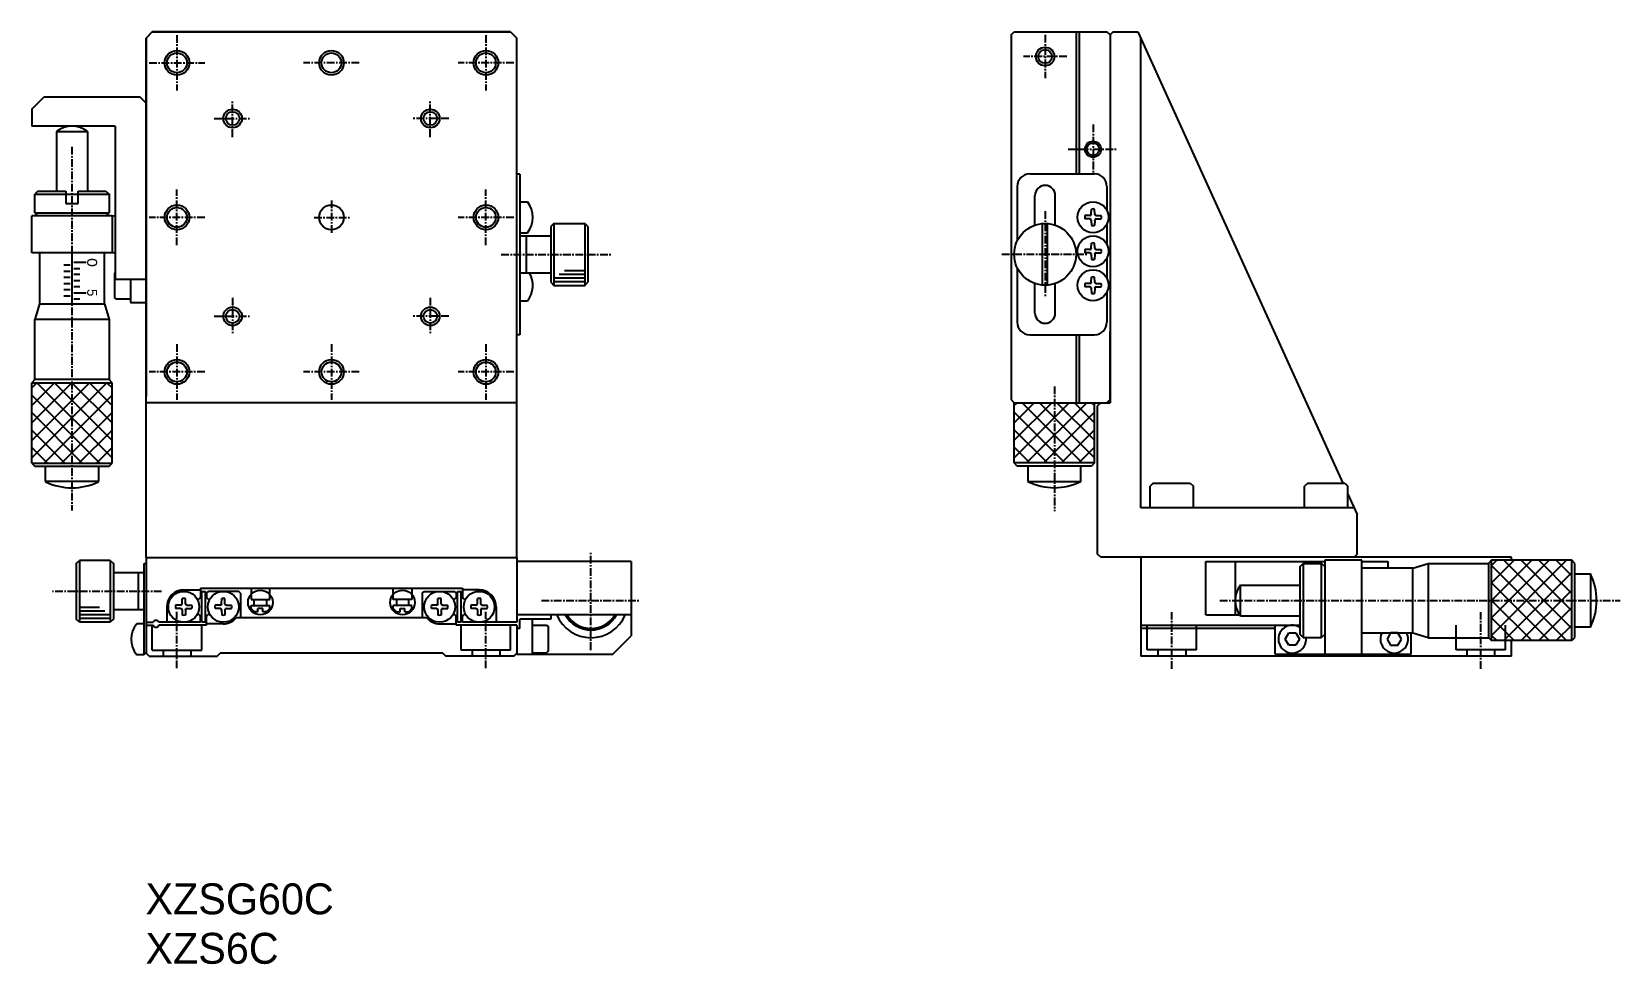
# Model space of a CAD drawing. Extents: x 151 to 408, y 48 to 199.
import ezdxf

# ---------------------------------------------------------------- set-up
doc = ezdxf.new("R2010")
doc.units = 0
doc.linetypes.add('CENTER', pattern=[2, 1.25, -0.25, 0.25, -0.25])
doc.layers.get('0').update_dxf_attribs({"linetype": 'CONTINUOUS'})
doc.layers.add('CENTER', color=1, linetype='CENTER')

msp = doc.modelspace()

# ---------------------------------------------------------------- linework, layer by layer
at = {"color": 7, "linetype": 'CONTINUOUS'}
for p, q in [((169.48, 197.48), (170.48, 198.48)), ((170.48, 198.48), (169.48, 197.48)), ((228.48, 198.48), (170.48, 198.48)), ((170.48, 198.48), (228.48, 198.48)), ((228.48, 198.48), (229.48, 197.48)), ((228.48, 198.48), (229.48, 197.48)), ((309.48, 198), (309.98, 198.5)), ((309.48, 198), (309.48, 139)), ((309.98, 198.5), (324.98, 198.5)), ((319.98, 198.5), (319.98, 175.5)), ((320.48, 198.5), (320.48, 175.5)), ((325.48, 198), (324.98, 198.5)), ((325.98, 198.5), (325.48, 198)), ((325.48, 198), (325.48, 138.5)), ((325.48, 198), (325.48, 187)), ((325.98, 198.5), (329.98, 198.5)), ((329.98, 198.5), (363.16, 125.5)), ((169.48, 113.48), (169.48, 197.48)), ((169.48, 197.48), (169.48, 139.48)), ((229.48, 113.48), (229.48, 197.48)), ((229.48, 139.48), (229.48, 197.48)), ((330.48, 121.5), (330.48, 197.4)), ((150.98, 185.98), (152.98, 187.98)), ((152.98, 187.98), (168.48, 187.98)), ((169.48, 186.98), (168.48, 187.98)), ((150.98, 185.98), (150.98, 183.23)), ((164.48, 183.23), (150.98, 183.23)), ((164.48, 183.23), (164.48, 158.48)), ((154.98, 182.35), (154.98, 172.73)), ((159.98, 182.35), (159.98, 172.73)), ((229.98, 175.48), (229.48, 175.48)), ((229.98, 175.48), (229.98, 149.48)), ((312.48, 175.5), (322.98, 175.5)), ((151.98, 172.73), (151.48, 172.23)), ((151.98, 172.73), (156.48, 172.73)), ((156.48, 172.73), (156.48, 170.73)), ((158.48, 170.73), (158.48, 172.73)), ((158.48, 172.73), (162.98, 172.73)), ((162.98, 172.73), (163.48, 172.23)), ((310.48, 173.5), (310.48, 164.68)), ((324.98, 173.5), (324.98, 169.59)), ((151.48, 169.23), (151.48, 172.23)), ((156.48, 172.23), (158.48, 172.23)), ((156.48, 170.73), (158.48, 170.73)), ((163.48, 172.23), (163.48, 169.23)), ((229.98, 170.98), (231.2, 170.98)), ((313.33, 167.29), (313.33, 172)), ((316.63, 167.15), (316.63, 172)), ((322.45, 169), (322.47, 169.83)), ((323, 169), (322.99, 169.83)), ((163.98, 168.73), (150.98, 168.73)), ((150.98, 162.73), (150.98, 168.73)), ((151.48, 169.23), (151.98, 168.73)), ((162.98, 168.73), (163.48, 169.23)), ((163.98, 168.73), (163.98, 162.73)), ((235.48, 167.48), (234.98, 166.98)), ((235.48, 167.48), (240.48, 167.48)), ((240.98, 166.98), (240.48, 167.48)), ((314.58, 157.52), (314.58, 167.49)), ((315.38, 157.52), (315.38, 167.49)), ((322.25, 168.78), (321.4, 168.76)), ((322.25, 168.23), (321.4, 168.24)), ((322.25, 168.78), (322.38, 168.84)), ((322.25, 168.23), (322.38, 168.17)), ((322.45, 169), (322.38, 168.84)), ((322.45, 168), (322.38, 168.17)), ((322.45, 168), (322.47, 167.18)), ((323, 168), (322.99, 167.18)), ((323, 169), (323.08, 168.84)), ((323, 168), (323.08, 168.17)), ((323.21, 168.78), (323.08, 168.84)), ((323.21, 168.23), (323.08, 168.17)), ((323.21, 168.78), (324.05, 168.76)), ((323.21, 168.23), (324.05, 168.24)), ((324.98, 167.41), (324.98, 164.09)), ((229.98, 165.98), (231.2, 165.98)), ((229.98, 165.48), (234.98, 165.48)), ((230.98, 165.48), (230.98, 159.48)), ((234.98, 166.98), (234.98, 157.98)), ((240.98, 166.98), (240.98, 157.98)), ((163.98, 162.73), (150.98, 162.73)), ((152.23, 162.73), (152.23, 154.48)), ((162.73, 154.48), (162.73, 162.73)), ((322.25, 163.28), (321.4, 163.26)), ((322.25, 162.73), (321.4, 162.74)), ((322.25, 163.28), (322.38, 163.34)), ((322.25, 162.73), (322.38, 162.67)), ((322.45, 163.5), (322.38, 163.34)), ((322.45, 162.5), (322.38, 162.67)), ((322.45, 163.5), (322.47, 164.33)), ((322.45, 162.5), (322.47, 161.68)), ((323, 163.5), (322.99, 164.33)), ((323, 162.5), (322.99, 161.68)), ((323, 163.5), (323.08, 163.34)), ((323, 162.5), (323.08, 162.67)), ((323.21, 163.28), (323.08, 163.34)), ((323.21, 162.73), (323.08, 162.67)), ((323.21, 163.28), (324.05, 163.26)), ((323.21, 162.73), (324.05, 162.74)), ((164.38, 159.43), (164.48, 159.53)), ((164.38, 159.43), (164.38, 155.53)), ((229.98, 159.48), (234.98, 159.48)), ((310.48, 160.32), (310.48, 151.5)), ((324.98, 161.91), (324.98, 158.59)), ((164.48, 158.48), (169.48, 158.48)), ((166.98, 158.48), (166.98, 154.73)), ((234.98, 157.98), (235.48, 157.48)), ((235.48, 157.48), (240.48, 157.48)), ((240.48, 157.48), (240.98, 157.98)), ((313.33, 153), (313.33, 157.72)), ((316.63, 153), (316.63, 157.86)), ((322.25, 157.78), (321.4, 157.76)), ((322.25, 157.23), (321.4, 157.24)), ((322.25, 157.78), (322.38, 157.84)), ((322.25, 157.23), (322.38, 157.17)), ((322.45, 158), (322.38, 157.84)), ((322.45, 157), (322.38, 157.17)), ((322.45, 158), (322.47, 158.83)), ((322.45, 157), (322.47, 156.18)), ((323, 158), (322.99, 158.83)), ((323, 157), (322.99, 156.18)), ((323, 158), (323.08, 157.84)), ((323, 157), (323.08, 157.17)), ((323.21, 157.78), (323.08, 157.84)), ((323.21, 157.23), (323.08, 157.17)), ((323.21, 157.78), (324.05, 157.76)), ((323.21, 157.23), (324.05, 157.24)), ((152.23, 154.48), (151.48, 151.98)), ((152.23, 154.48), (162.73, 154.48)), ((162.73, 154.48), (163.48, 151.98)), ((164.68, 155.23), (164.38, 155.53)), ((166.98, 155.23), (164.68, 155.23)), ((166.98, 154.73), (169.48, 154.73)), ((229.98, 154.98), (231.2, 154.98)), ((324.98, 156.41), (324.98, 151.5)), ((151.44, 151.98), (151.44, 142.23)), ((163.48, 151.98), (151.48, 151.98)), ((163.48, 151.98), (163.48, 142.23)), ((229.98, 149.48), (229.48, 149.48)), ((312.48, 149.5), (322.98, 149.5)), ((319.98, 149.5), (319.98, 138.5)), ((320.48, 149.5), (320.48, 138.5)), ((325.48, 139), (325.48, 150)), ((151.48, 142.23), (150.98, 141.73)), ((150.98, 128.73), (150.98, 141.73)), ((163.48, 142.23), (151.48, 142.23)), ((163.98, 141.73), (163.48, 142.23)), ((163.98, 128.73), (163.98, 141.73)), ((309.98, 138.5), (309.48, 139)), ((325.48, 139), (324.98, 138.5)), ((229.48, 138.48), (169.48, 138.48)), ((309.98, 128.75), (309.98, 138.5)), ((309.98, 138.5), (324.98, 138.5)), ((322.98, 128.75), (322.98, 138.5)), ((323.98, 138.5), (323.48, 138)), ((323.48, 114), (323.48, 138)), ((323.98, 138.5), (325.48, 138.5)), ((150.98, 128.73), (151.48, 128.23)), ((163.48, 128.23), (163.98, 128.73)), ((310.48, 128.25), (309.98, 128.75)), ((322.98, 128.75), (309.98, 128.75)), ((322.98, 128.75), (322.48, 128.25)), ((151.48, 128.23), (163.48, 128.23)), ((153.18, 125.73), (153.18, 128.23)), ((161.78, 128.23), (161.78, 125.73)), ((322.48, 128.25), (310.48, 128.25)), ((312.18, 128.25), (312.18, 125.75)), ((320.78, 125.75), (320.78, 128.25)), ((312.18, 125.75), (320.78, 125.75)), ((332.48, 125.5), (331.98, 125)), ((331.98, 121.5), (331.98, 125)), ((332.48, 125.5), (338.48, 125.5)), ((338.48, 125.5), (338.98, 125)), ((338.98, 121.5), (338.98, 125)), ((357.48, 125.5), (356.98, 125)), ((356.98, 121.5), (356.98, 125)), ((357.48, 125.5), (363.48, 125.5)), ((363.48, 125.5), (363.98, 125)), ((363.98, 121.5), (363.98, 125)), ((363.98, 123.7), (365.48, 120.4)), ((364.98, 121.5), (330.48, 121.5)), ((365.48, 114), (365.48, 120.4)), ((169.48, 113.48), (169.48, 97.98)), ((169.48, 113.48), (229.48, 113.48)), ((169.48, 113.48), (229.48, 113.48)), ((229.48, 113.48), (229.48, 102.98)), ((323.98, 113.5), (323.48, 114)), ((390.48, 113.5), (323.98, 113.5)), ((330.48, 113.5), (330.48, 97.5)), ((365.48, 114), (364.98, 113.5)), ((390.48, 113), (390.48, 113.5)), ((158.18, 112.48), (158.68, 112.98)), ((158.18, 112.48), (158.18, 103.48)), ((163.68, 112.98), (158.68, 112.98)), ((163.68, 112.98), (164.18, 112.48)), ((164.18, 112.48), (164.18, 103.48)), ((169.18, 110.98), (164.18, 110.98)), ((168.18, 110.98), (168.18, 104.98)), ((169.18, 97.73), (169.18, 112.48)), ((169.18, 112.48), (169.48, 112.48)), ((247.98, 112.78), (229.48, 112.78)), ((247.98, 112.78), (247.98, 100.78)), ((340.98, 104.2), (340.98, 112.8)), ((340.98, 112.8), (360.23, 112.8)), ((345.73, 112.8), (345.73, 104.2)), ((356.23, 112), (356.73, 112.5)), ((356.23, 101), (356.23, 112)), ((356.73, 112.5), (359.73, 112.5)), ((360.23, 112), (359.73, 112.5)), ((366.23, 113), (360.23, 113)), ((360.23, 113), (360.23, 97.8)), ((366.23, 97.8), (366.23, 113)), ((366.23, 112.8), (370.48, 112.8)), ((374.48, 111.75), (366.23, 111.75)), ((370.48, 111.75), (370.48, 112.8)), ((374.48, 111.75), (376.98, 112.5)), ((374.48, 101.25), (374.48, 111.75)), ((376.98, 112.5), (376.98, 100.5)), ((376.98, 112.5), (386.73, 112.5)), ((387.23, 113), (386.73, 112.5)), ((386.73, 112.5), (386.73, 100.5)), ((400.23, 113), (387.23, 113)), ((400.73, 112.5), (400.23, 113)), ((400.73, 100.5), (400.73, 112.5)), ((400.73, 110.8), (403.23, 110.8)), ((175.58, 108.23), (178.28, 108.23)), ((178.28, 108.48), (220.68, 108.48)), ((178.28, 108.48), (178.28, 106.89)), ((178.48, 102.98), (178.48, 107.98)), ((178.48, 107.98), (179.08, 107.98)), ((179.08, 102.98), (179.08, 107.98)), ((179.28, 107.68), (179.58, 107.98)), ((184.48, 107.98), (179.58, 107.98)), ((184.78, 107.68), (184.48, 107.98)), ((186.48, 108.48), (186.48, 106.68)), ((189.48, 106.68), (189.48, 108.48)), ((209.48, 106.68), (209.48, 108.48)), ((212.48, 108.48), (212.48, 106.68)), ((214.18, 107.68), (214.48, 107.98)), ((214.48, 107.98), (219.38, 107.98)), ((219.68, 107.68), (219.38, 107.98)), ((219.88, 102.98), (219.88, 107.98)), ((219.88, 107.98), (220.48, 107.98)), ((220.48, 102.98), (220.48, 107.98)), ((220.68, 108.48), (220.68, 106.89)), ((223.38, 108.23), (220.68, 108.23)), ((346.61, 109), (356.23, 109)), ((172.83, 105.48), (172.83, 102.98)), ((175.1, 105.75), (174.25, 105.74)), ((175.1, 105.75), (175.23, 105.81)), ((175.3, 105.98), (175.23, 105.81)), ((175.3, 105.98), (175.32, 106.8)), ((175.85, 105.98), (175.84, 106.8)), ((175.85, 105.98), (175.93, 105.81)), ((176.06, 105.75), (175.93, 105.81)), ((176.06, 105.75), (176.9, 105.74)), ((179.28, 107.68), (179.28, 106.89)), ((181.5, 105.75), (180.65, 105.74)), ((181.5, 105.75), (181.63, 105.81)), ((181.7, 105.98), (181.63, 105.81)), ((181.7, 105.98), (181.72, 106.8)), ((182.25, 105.98), (182.24, 106.8)), ((182.25, 105.98), (182.33, 105.81)), ((182.46, 105.75), (182.33, 105.81)), ((182.46, 105.75), (183.3, 105.74)), ((184.78, 107.68), (184.78, 103.68)), ((186.48, 106.68), (189.48, 106.68)), ((186.48, 105.68), (189.48, 105.68)), ((186.48, 105.18), (186.48, 105.68)), ((186.98, 105.68), (186.98, 106.68)), ((188.98, 106.68), (188.98, 105.68)), ((189.48, 105.18), (189.48, 105.68)), ((212.48, 106.68), (209.48, 106.68)), ((212.48, 105.68), (209.48, 105.68)), ((209.48, 105.18), (209.48, 105.68)), ((209.98, 106.68), (209.98, 105.68)), ((211.98, 105.68), (211.98, 106.68)), ((212.48, 105.18), (212.48, 105.68)), ((214.18, 107.68), (214.18, 103.68)), ((216.5, 105.75), (215.65, 105.74)), ((216.5, 105.75), (216.63, 105.81)), ((216.7, 105.98), (216.63, 105.81)), ((216.7, 105.98), (216.72, 106.8)), ((217.25, 105.98), (217.24, 106.8)), ((217.25, 105.98), (217.33, 105.81)), ((217.46, 105.75), (217.33, 105.81)), ((217.46, 105.75), (218.3, 105.74)), ((219.68, 107.68), (219.68, 106.89)), ((222.9, 105.75), (222.05, 105.74)), ((222.9, 105.75), (223.03, 105.81)), ((223.1, 105.98), (223.03, 105.81)), ((223.1, 105.98), (223.12, 106.8)), ((223.65, 105.98), (223.64, 106.8)), ((223.65, 105.98), (223.73, 105.81)), ((223.86, 105.75), (223.73, 105.81)), ((223.86, 105.75), (224.7, 105.74)), ((226.13, 105.48), (226.13, 102.98)), ((158.68, 102.98), (158.18, 103.48)), ((163.68, 102.98), (158.68, 102.98)), ((164.18, 103.48), (163.68, 102.98)), ((169.18, 104.98), (164.18, 104.98)), ((169.48, 102.98), (170.62, 102.98)), ((178.28, 102.98), (171.54, 102.98)), ((175.1, 105.2), (174.25, 105.22)), ((175.1, 105.2), (175.23, 105.14)), ((175.3, 104.98), (175.23, 105.14)), ((175.3, 104.98), (175.32, 104.15)), ((175.85, 104.98), (175.84, 104.15)), ((175.85, 104.98), (175.93, 105.14)), ((176.06, 105.2), (175.93, 105.14)), ((176.06, 105.2), (176.9, 105.22)), ((178.28, 102.98), (178.28, 104.06)), ((179.08, 102.98), (178.48, 102.98)), ((179.28, 102.48), (179.28, 104.06)), ((181.5, 105.2), (180.65, 105.22)), ((181.5, 105.2), (181.63, 105.14)), ((181.7, 104.98), (181.63, 105.14)), ((181.7, 104.98), (181.72, 104.15)), ((182.25, 104.98), (182.24, 104.15)), ((182.25, 104.98), (182.33, 105.14)), ((182.46, 105.2), (182.33, 105.14)), ((182.46, 105.2), (183.3, 105.22)), ((214.9, 103.68), (184.06, 103.68)), ((186.48, 105.18), (186.98, 104.68)), ((187.58, 104.68), (186.98, 104.68)), ((187.58, 104.68), (187.58, 105.18)), ((188.38, 105.18), (187.58, 105.18)), ((188.38, 104.68), (188.38, 105.18)), ((188.98, 104.68), (188.38, 104.68)), ((189.48, 105.18), (188.98, 104.68)), ((209.48, 105.18), (209.98, 104.68)), ((209.98, 104.68), (210.58, 104.68)), ((210.58, 105.18), (211.38, 105.18)), ((210.58, 104.68), (210.58, 105.18)), ((211.38, 104.68), (211.38, 105.18)), ((211.38, 104.68), (211.98, 104.68)), ((212.48, 105.18), (211.98, 104.68)), ((216.5, 105.2), (215.65, 105.22)), ((216.5, 105.2), (216.63, 105.14)), ((216.7, 104.98), (216.63, 105.14)), ((216.7, 104.98), (216.72, 104.15)), ((217.25, 104.98), (217.24, 104.15)), ((217.25, 104.98), (217.33, 105.14)), ((217.46, 105.2), (217.33, 105.14)), ((217.46, 105.2), (218.3, 105.22)), ((219.68, 102.48), (219.68, 104.06)), ((220.48, 102.98), (219.88, 102.98)), ((220.68, 102.98), (220.68, 104.06)), ((229.48, 102.98), (220.68, 102.98)), ((222.9, 105.2), (222.05, 105.22)), ((222.9, 105.2), (223.03, 105.14)), ((223.1, 104.98), (223.03, 105.14)), ((223.1, 104.98), (223.12, 104.15)), ((223.65, 104.98), (223.64, 104.15)), ((223.65, 104.98), (223.73, 105.14)), ((223.86, 105.2), (223.73, 105.14)), ((223.86, 105.2), (224.7, 105.22)), ((247.98, 104.18), (229.48, 104.18)), ((234.98, 103.48), (229.98, 103.48)), ((229.98, 101.98), (229.98, 103.48)), ((231.98, 103.48), (231.98, 97.78)), ((234.98, 104.18), (234.98, 103.48)), ((340.98, 104.2), (346.46, 104.2)), ((346.61, 104), (356.23, 104)), ((169.18, 102.73), (167.96, 102.73)), ((169.48, 102.48), (170.62, 102.48)), ((179.28, 102.48), (171.54, 102.48)), ((181.98, 102.73), (179.28, 102.73)), ((216.98, 102.73), (219.68, 102.73)), ((229.48, 102.48), (219.68, 102.48)), ((229.48, 102.48), (229.48, 97.78)), ((229.98, 101.98), (229.48, 101.98)), ((231.98, 102.53), (234.28, 102.53)), ((234.28, 102.53), (234.58, 102.23)), ((234.58, 98.33), (234.58, 102.23)), ((244.98, 97.78), (247.98, 100.78)), ((330.48, 102.5), (356.23, 102.5)), ((330.48, 102), (352.23, 102)), ((352.23, 97.8), (352.23, 102.5)), ((353.82, 100.25), (354.4, 101.25)), ((354.4, 101.25), (355.56, 101.25)), ((355.56, 101.25), (356.13, 100.25)), ((356.73, 100.5), (356.23, 101)), ((356.73, 100.5), (359.73, 100.5)), ((360.23, 101), (359.73, 100.5)), ((366.23, 101.25), (374.48, 101.25)), ((370.9, 101.25), (370.32, 100.25)), ((372.06, 101.25), (370.9, 101.25)), ((372.63, 100.25), (372.06, 101.25)), ((374.23, 97.8), (374.23, 101.25)), ((374.48, 101.25), (376.98, 100.5)), ((376.98, 100.47), (386.73, 100.47)), ((386.73, 100.5), (387.23, 100)), ((400.23, 100), (400.73, 100.5)), ((403.23, 102.2), (400.73, 102.2)), ((169.18, 97.73), (167.96, 97.73)), ((169.18, 97.98), (169.48, 97.98)), ((169.98, 97.48), (169.48, 97.98)), ((180.98, 97.48), (181.48, 97.98)), ((217.48, 97.98), (181.48, 97.98)), ((217.48, 97.98), (217.98, 97.48)), ((228.98, 97.48), (229.48, 97.98)), ((244.98, 97.78), (229.48, 97.78)), ((231.98, 98.03), (234.28, 98.03)), ((234.58, 98.33), (234.28, 98.03)), ((352.23, 97.8), (374.23, 97.8)), ((354.4, 99.25), (353.82, 100.25)), ((355.56, 99.25), (354.4, 99.25)), ((356.13, 100.25), (355.56, 99.25)), ((370.32, 100.25), (370.9, 99.25)), ((370.9, 99.25), (372.06, 99.25)), ((372.06, 99.25), (372.63, 100.25)), ((400.23, 100), (387.23, 100)), ((390.48, 97.5), (390.48, 100)), ((169.98, 97.48), (180.98, 97.48)), ((228.98, 97.48), (217.98, 97.48)), ((390.48, 97.5), (330.48, 97.5))]:
    msp.add_line(p, q, dxfattribs=at)
at = {"color": 3, "linetype": 'CONTINUOUS'}
for p, q in [((154.98, 182.35), (159.98, 182.35)), ((151.48, 172.23), (156.48, 172.23)), ((158.48, 172.23), (163.48, 172.23)), ((151.48, 169.23), (163.48, 169.23)), ((235.48, 167.48), (235.48, 157.48)), ((240.48, 167.48), (240.48, 157.48)), ((157.48, 162.73), (157.48, 154.73)), ((157.18, 160.73), (156.18, 160.73)), ((157.18, 159.73), (156.18, 159.73)), ((157.78, 161.23), (159.78, 161.23)), ((157.78, 160.23), (158.78, 160.23)), ((237.21, 159.88), (240.48, 159.88)), ((157.18, 158.73), (156.18, 158.73)), ((157.18, 157.73), (156.18, 157.73)), ((158.78, 159.23), (157.78, 159.23)), ((158.78, 158.23), (157.78, 158.23)), ((158.78, 157.23), (157.78, 157.23)), ((235.48, 158.68), (240.48, 158.68)), ((235.48, 158.08), (240.48, 158.08)), ((236.34, 159.28), (240.48, 159.28)), ((157.18, 156.73), (156.18, 156.73)), ((157.18, 155.73), (156.18, 155.73)), ((159.78, 156.23), (157.78, 156.23)), ((158.78, 155.23), (157.78, 155.23)), ((150.98, 135.23), (157.48, 141.73)), ((150.98, 132.4), (160.31, 141.73)), ((150.98, 129.57), (163.13, 141.73)), ((150.98, 141.73), (163.98, 141.73)), ((150.98, 140.88), (151.82, 141.73)), ((150.98, 138.05), (154.65, 141.73)), ((151.82, 141.73), (163.98, 129.57)), ((154.65, 141.73), (163.98, 132.4)), ((157.48, 141.73), (163.98, 135.23)), ((160.31, 141.73), (163.98, 138.05)), ((163.13, 141.73), (163.98, 140.88)), ((150.98, 139.74), (161.99, 128.73)), ((152.96, 128.73), (163.98, 139.74)), ((150.98, 136.91), (159.16, 128.73)), ((155.79, 128.73), (163.98, 136.91)), ((310.4, 138.5), (309.98, 138.08)), ((313.23, 138.5), (309.98, 135.25)), ((316.06, 138.5), (309.98, 132.43)), ((318.88, 138.5), (309.98, 129.6)), ((318.16, 128.75), (309.98, 136.94)), ((320.99, 128.75), (311.24, 138.5)), ((321.71, 138.5), (311.96, 128.75)), ((322.98, 129.6), (314.07, 138.5)), ((322.98, 136.94), (314.79, 128.75)), ((322.98, 132.43), (316.9, 138.5)), ((322.98, 135.25), (319.73, 138.5)), ((322.98, 138.08), (322.56, 138.5)), ((150.98, 134.08), (156.34, 128.73)), ((158.62, 128.73), (163.98, 134.08)), ((315.34, 128.75), (309.98, 134.11)), ((322.98, 134.11), (317.62, 128.75)), ((150.98, 131.26), (153.51, 128.73)), ((161.45, 128.73), (163.98, 131.26)), ((312.51, 128.75), (309.98, 131.28)), ((322.98, 131.28), (320.45, 128.75)), ((150.98, 128.73), (163.98, 128.73)), ((161.78, 125.73), (153.18, 125.73)), ((158.68, 112.98), (158.68, 102.98)), ((163.68, 112.98), (163.68, 102.98)), ((356.73, 112.5), (356.73, 100.5)), ((359.73, 100.5), (359.73, 112.5)), ((387.23, 100.85), (399.38, 113)), ((387.23, 103.68), (396.56, 113)), ((387.23, 106.5), (393.73, 113)), ((387.23, 109.33), (390.9, 113)), ((387.23, 112.16), (388.07, 113)), ((387.23, 100), (387.23, 113)), ((399.38, 100), (387.23, 112.16)), ((400.23, 101.99), (389.21, 113)), ((389.21, 100), (400.23, 111.02)), ((400.23, 104.82), (392.04, 113)), ((400.23, 107.65), (394.87, 113)), ((400.23, 110.47), (397.7, 113)), ((400.23, 100), (400.23, 113)), ((403.23, 110.8), (403.23, 102.2)), ((346.61, 104), (346.61, 109)), ((396.56, 100), (387.23, 109.33)), ((392.04, 100), (400.23, 108.19)), ((393.73, 100), (387.23, 106.5)), ((161.94, 105.38), (158.68, 105.38)), ((162.81, 104.78), (158.68, 104.78)), ((163.68, 104.18), (158.68, 104.18)), ((163.68, 103.58), (158.68, 103.58)), ((390.9, 100), (387.23, 103.68)), ((394.87, 100), (400.23, 105.36)), ((170.48, 98.48), (170.48, 102.48)), ((178.48, 98.48), (178.48, 102.48)), ((220.48, 98.48), (220.48, 102.48)), ((228.48, 98.48), (228.48, 102.48)), ((331.48, 98.5), (331.48, 102.5)), ((339.48, 98.5), (339.48, 102.5)), ((381.48, 98.5), (381.48, 102.5)), ((388.07, 100), (387.23, 100.85)), ((389.48, 98.5), (389.48, 102.5)), ((397.7, 100), (400.23, 102.53)), ((170.48, 98.48), (178.48, 98.48)), ((172.23, 98.48), (172.23, 97.48)), ((176.73, 98.48), (176.73, 97.48)), ((228.48, 98.48), (220.48, 98.48)), ((222.23, 98.48), (222.23, 97.48)), ((226.73, 98.48), (226.73, 97.48)), ((339.48, 98.5), (331.48, 98.5)), ((333.23, 98.5), (333.23, 97.5)), ((337.73, 98.5), (337.73, 97.5)), ((389.48, 98.5), (381.48, 98.5)), ((383.23, 98.5), (383.23, 97.5)), ((387.73, 98.5), (387.73, 97.5))]:
    msp.add_line(p, q, dxfattribs=at)
for centre, radius in [((174.48, 193.48), 2), ((199.48, 193.48), 2), ((224.48, 193.48), 2), ((314.98, 194.5), 1.5), ((183.48, 184.48), 1.5), ((215.48, 184.48), 1.5), ((322.73, 179.5), 1.3), ((174.48, 168.48), 2), ((224.48, 168.48), 2), ((183.48, 152.48), 1.5), ((215.48, 152.48), 1.5), ((174.48, 143.48), 2), ((199.48, 143.48), 2), ((224.48, 143.48), 2), ((187.98, 106.18), 2), ((210.98, 106.18), 2)]:
    msp.add_circle(centre, radius, dxfattribs=at)
at = {"color": 7, "linetype": 'CONTINUOUS'}
for centre, radius in [((314.98, 194.5), 1.1), ((174.48, 193.48), 1.6), ((199.48, 193.48), 1.6), ((224.48, 193.48), 1.6), ((183.48, 184.48), 1.1), ((215.48, 184.48), 1.1), ((322.73, 179.5), 1), ((174.48, 168.48), 1.6), ((199.48, 168.48), 2), ((224.48, 168.48), 1.6), ((322.73, 168.5), 2.5), ((314.98, 162.5), 5), ((322.73, 163), 2.5), ((322.73, 157.5), 2.5), ((183.48, 152.48), 1.1), ((215.48, 152.48), 1.1), ((174.48, 143.48), 1.6), ((199.48, 143.48), 1.6), ((224.48, 143.48), 1.6), ((175.58, 105.48), 2.5), ((181.98, 105.48), 2.5), ((216.98, 105.48), 2.5), ((223.38, 105.48), 2.5)]:
    msp.add_circle(centre, radius, dxfattribs=at)
for centre, radius, start, end in [((157.48, 179.23), 4, 51.3178, 128.6822), ((312.48, 173.5), 2, 90, 180), ((322.98, 173.5), 2, 0, 90), ((314.98, 172), 1.65, 0, 180), ((228.08, 168.48), 4, 321.3178, 38.6822), ((322.73, 168.5), 1.35, 78.8959, 101.1041), ((163.98, 171.73), 3, 270, 279.5941), ((322.73, 168.5), 1.35, 168.8959, 191.1041), ((322.73, 168.5), 1.35, 258.8959, 281.1041), ((322.73, 168.5), 1.35, 348.8959, 11.1041), ((163.98, 159.73), 3, 80.4059, 90), ((322.73, 163), 1.35, 168.8959, 191.1041), ((322.73, 163), 1.35, 78.8959, 101.1041), ((322.73, 163), 1.35, 348.8959, 11.1041), ((228.08, 157.48), 4, 321.3178, 30), ((322.73, 163), 1.35, 258.8959, 281.1041), ((322.73, 157.5), 1.35, 168.8959, 191.1041), ((322.73, 157.5), 1.35, 78.8959, 101.1041), ((322.73, 157.5), 1.35, 348.8959, 11.1041), ((322.73, 157.5), 1.35, 258.8959, 281.1041), ((314.98, 153), 1.65, 180, 0), ((312.48, 151.5), 2, 180, 270), ((322.98, 151.5), 2, 270, 0), ((157.48, 134.47), 9.75, 243.8162, 296.1838), ((316.48, 134.5), 9.75, 243.8162, 296.1838), ((394.48, 106.5), 9.75, 333.8162, 26.1838), ((175.58, 105.48), 2.75, 90, 180), ((223.38, 105.48), 2.75, 0, 90), ((349.73, 106.5), 4, 141.3178, 218.6822), ((175.58, 105.48), 1.35, 168.8959, 191.1041), ((175.58, 105.48), 1.35, 78.8959, 101.1041), ((175.58, 105.48), 1.35, 348.8959, 11.1041), ((178.78, 105.48), 1.5, 101.537, 130.5416), ((178.78, 105.48), 1.5, 49.4584, 78.4631), ((181.98, 105.48), 1.35, 168.8959, 191.1041), ((181.98, 105.48), 1.35, 78.8959, 101.1041), ((181.98, 105.48), 1.35, 348.8959, 11.1041), ((216.98, 105.48), 1.35, 168.8959, 191.1041), ((216.98, 105.48), 1.35, 78.8959, 101.1041), ((216.98, 105.48), 1.35, 348.8959, 11.1041), ((220.18, 105.48), 1.5, 101.537, 130.5416), ((220.18, 105.48), 1.5, 49.4584, 78.4631), ((223.38, 105.48), 1.35, 168.8959, 191.1041), ((223.38, 105.48), 1.35, 78.8959, 101.1041), ((223.38, 105.48), 1.35, 348.8959, 11.1041), ((171.08, 102.78), 0.5, 23.5782, 156.4218), ((175.58, 105.48), 1.35, 258.8959, 281.1041), ((178.78, 105.48), 1.5, 229.4584, 258.463), ((178.78, 105.48), 1.5, 281.537, 310.5416), ((181.98, 105.48), 1.35, 258.8959, 281.1041), ((181.98, 105.48), 2.75, 270, 319.1149), ((216.98, 105.48), 2.75, 220.8851, 270), ((216.98, 105.48), 1.35, 258.8959, 281.1041), ((220.18, 105.48), 1.5, 229.4584, 258.463), ((220.18, 105.48), 1.5, 281.537, 310.5416), ((223.38, 105.48), 1.35, 258.8959, 281.1041), ((241.48, 106.48), 6, 202.5403, 337.4597), ((241.48, 106.48), 4.5, 210.7379, 329.2621), ((171.08, 100.23), 4, 141.3178, 218.6822), ((171.08, 102.68), 0.5, 203.5782, 336.4218), ((354.98, 100.25), 2.25, 56.251, 6.3794), ((371.48, 100.25), 2.25, 153.6122, 26.3878)]:
    msp.add_arc(centre, radius, start, end, dxfattribs=at)
at = {"color": 3, "linetype": 'CONTINUOUS'}
msp.add_arc((241.48, 106.48), 4.75, 208.9608, 331.0392, dxfattribs=at)
at = {"layer": 'CENTER', "color": 1, "linetype": 'CENTER'}
for p, q in [((174.48, 197.98), (174.48, 188.98)), ((224.48, 197.98), (224.48, 188.98)), ((314.98, 198), (314.98, 191)), ((169.98, 193.48), (178.98, 193.48)), ((203.98, 193.48), (194.98, 193.48)), ((228.98, 193.48), (219.98, 193.48)), ((318.48, 194.5), (311.48, 194.5)), ((183.48, 181.48), (183.48, 187.48)), ((215.48, 181.48), (215.48, 187.48)), ((180.48, 184.48), (186.48, 184.48)), ((218.48, 184.48), (212.48, 184.48)), ((322.73, 183.5), (322.73, 175.5)), ((157.48, 179.9), (157.48, 121.04)), ((318.73, 179.5), (326.73, 179.5)), ((174.48, 163.98), (174.48, 172.98)), ((224.48, 163.98), (224.48, 172.98)), ((199.48, 171.23), (199.48, 165.83)), ((178.98, 168.48), (169.98, 168.48)), ((196.66, 168.48), (202.61, 168.48)), ((228.98, 168.48), (219.98, 168.48)), ((314.98, 169.5), (314.98, 155.5)), ((226.95, 162.48), (244.85, 162.48)), ((307.98, 162.5), (321.98, 162.5)), ((183.48, 155.48), (183.48, 149.48)), ((215.48, 155.48), (215.48, 149.48)), ((180.48, 152.48), (186.48, 152.48)), ((218.48, 152.48), (212.48, 152.48)), ((174.48, 147.98), (174.48, 138.98)), ((199.48, 147.98), (199.48, 138.98)), ((224.48, 147.98), (224.48, 138.98)), ((178.98, 143.48), (169.98, 143.48)), ((203.98, 143.48), (194.98, 143.48)), ((228.98, 143.48), (219.98, 143.48)), ((316.48, 141.14), (316.48, 120.93)), ((241.48, 98.48), (241.48, 114.48)), ((172, 107.98), (154.31, 107.98)), ((233.48, 106.48), (249.48, 106.48)), ((343.25, 106.5), (408.06, 106.5)), ((174.48, 95.53), (174.48, 104.68)), ((224.48, 95.53), (224.48, 104.68)), ((335.48, 95.45), (335.48, 104.59)), ((385.48, 95.45), (385.48, 104.59))]:
    msp.add_line(p, q, dxfattribs=at)

# ---------------------------------------------------------------- texts
at = {"color": 3, "linetype": 'CONTINUOUS', "width": 1.2}
msp.add_text('0', height=1.6, rotation=270, dxfattribs=at).set_placement((159.95, 161.89))
at = {"color": 3, "linetype": 'CONTINUOUS'}
msp.add_text('5', height=1.6, rotation=270, dxfattribs=at).set_placement((159.95, 156.89))
at = {"color": 7, "linetype": 'CONTINUOUS'}
for s, p in [('XZSG60C', (169.38, 55.73)), ('XZS6C', (169.38, 47.73))]:
    msp.add_text(s, height=5, dxfattribs=at).set_placement(p)

doc.saveas('drawing.dxf')
